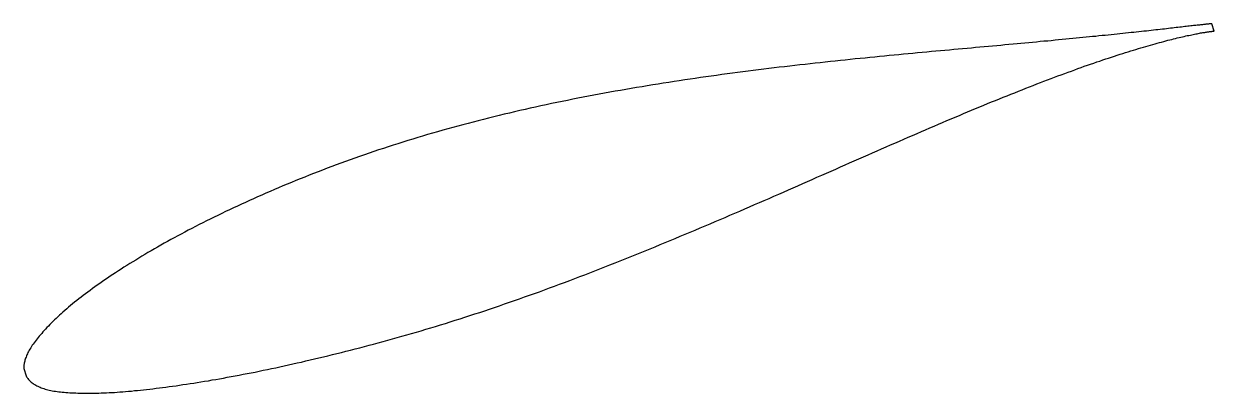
# Model space of a CAD drawing. Header units: metres. Extents: x -45 to 90, y -15 to 27.
import ezdxf

# ---------------------------------------------------------------- set-up
doc = ezdxf.new("R2010")
doc.units = ezdxf.units.M

msp = doc.modelspace()

# ---------------------------------------------------------------- linework, layer by layer
msp.add_lwpolyline([(89.86, 26.68), (89.86, 26.68), (89.85, 26.68), (89.84, 26.68), (89.82, 26.68), (89.79, 26.67), (89.76, 26.67), (89.73, 26.67), (89.69, 26.67), (89.64, 26.66), (89.59, 26.66), (89.53, 26.66), (89.47, 26.65), (89.4, 26.64), (89.33, 26.64), (89.25, 26.63), (89.17, 26.62), (89.08, 26.61), (88.99, 26.6), (88.89, 26.59), (88.78, 26.58), (88.67, 26.57), (88.56, 26.56), (88.44, 26.54), (88.31, 26.53), (88.18, 26.52), (88.04, 26.5), (87.9, 26.49), (87.76, 26.47), (87.61, 26.45), (87.45, 26.43), (87.29, 26.42), (87.12, 26.4), (86.95, 26.38), (86.77, 26.36), (86.59, 26.33), (86.4, 26.31), (86.21, 26.29), (86.01, 26.27), (85.81, 26.25), (85.6, 26.22), (85.39, 26.2), (85.17, 26.17), (84.94, 26.15), (84.72, 26.12), (84.48, 26.09), (84.25, 26.07), (84, 26.04), (83.75, 26.01), (83.5, 25.98), (83.24, 25.95), (82.98, 25.92), (82.71, 25.89), (82.44, 25.86), (82.16, 25.83), (81.88, 25.8), (81.59, 25.77), (81.3, 25.74), (81.01, 25.71), (80.7, 25.68), (80.4, 25.64), (80.09, 25.61), (79.77, 25.58), (79.45, 25.54), (79.13, 25.51), (78.8, 25.47), (78.46, 25.44), (78.12, 25.41), (77.78, 25.37), (77.43, 25.34), (77.08, 25.3), (76.72, 25.26), (76.36, 25.23), (76, 25.19), (75.63, 25.15), (75.25, 25.12), (74.88, 25.08), (74.49, 25.04), (74.11, 25.01), (73.71, 24.97), (73.32, 24.93), (72.92, 24.89), (72.51, 24.85), (72.11, 24.81), (71.69, 24.77), (71.28, 24.73), (70.86, 24.7), (70.43, 24.66), (70.01, 24.62), (69.57, 24.58), (69.14, 24.53), (68.7, 24.49), (68.25, 24.45), (67.81, 24.41), (67.36, 24.37), (66.9, 24.33), (66.44, 24.29), (65.98, 24.24), (65.51, 24.2), (65.04, 24.16), (64.57, 24.12), (64.09, 24.07), (63.61, 24.03), (63.13, 23.98), (62.65, 23.94), (62.16, 23.9), (61.66, 23.85), (61.17, 23.81), (60.67, 23.76), (60.16, 23.71), (59.66, 23.67), (59.15, 23.62), (58.64, 23.57), (58.12, 23.53), (57.6, 23.48), (57.08, 23.43), (56.56, 23.38), (56.03, 23.33), (55.5, 23.28), (54.97, 23.23), (54.44, 23.18), (53.9, 23.13), (53.36, 23.08), (52.82, 23.03), (52.27, 22.97), (51.72, 22.92), (51.17, 22.86), (50.62, 22.81), (50.07, 22.75), (49.51, 22.7), (48.95, 22.64), (48.39, 22.58), (47.83, 22.52), (47.26, 22.46), (46.7, 22.4), (46.13, 22.34), (45.56, 22.28), (44.99, 22.22), (44.41, 22.16), (43.84, 22.09), (43.26, 22.03), (42.68, 21.96), (42.1, 21.89), (41.51, 21.83), (40.93, 21.76), (40.35, 21.69), (39.76, 21.62), (39.17, 21.54), (38.58, 21.47), (37.99, 21.4), (37.4, 21.32), (36.81, 21.25), (36.21, 21.17), (35.62, 21.09), (35.02, 21.01), (34.42, 20.93), (33.83, 20.85), (33.23, 20.76), (32.63, 20.68), (32.03, 20.59), (31.43, 20.51), (30.83, 20.42), (30.23, 20.33), (29.62, 20.24), (29.02, 20.15), (28.42, 20.05), (27.81, 19.96), (27.21, 19.86), (26.61, 19.77), (26, 19.67), (25.4, 19.57), (24.79, 19.47), (24.19, 19.36), (23.59, 19.26), (22.98, 19.15), (22.38, 19.05), (21.77, 18.94), (21.17, 18.83), (20.57, 18.72), (19.96, 18.6), (19.36, 18.49), (18.76, 18.37), (18.16, 18.26), (17.56, 18.14), (16.96, 18.02), (16.36, 17.89), (15.76, 17.77), (15.16, 17.65), (14.56, 17.52), (13.96, 17.39), (13.37, 17.26), (12.77, 17.13), (12.18, 17), (11.59, 16.86), (10.99, 16.72), (10.4, 16.59), (9.81, 16.45), (9.23, 16.3), (8.64, 16.16), (8.05, 16.02), (7.47, 15.87), (6.89, 15.72), (6.31, 15.57), (5.73, 15.42), (5.15, 15.27), (4.57, 15.11), (4, 14.95), (3.43, 14.8), (2.86, 14.64), (2.29, 14.47), (1.72, 14.31), (1.15, 14.15), (0.59, 13.98), (0.03, 13.81), (-0.53, 13.64), (-1.09, 13.47), (-1.64, 13.3), (-2.2, 13.12), (-2.75, 12.95), (-3.3, 12.77), (-3.84, 12.59), (-4.39, 12.41), (-4.93, 12.23), (-5.47, 12.04), (-6, 11.86), (-6.54, 11.67), (-7.07, 11.48), (-7.6, 11.3), (-8.12, 11.11), (-8.65, 10.91), (-9.17, 10.72), (-9.69, 10.53), (-10.2, 10.34), (-10.72, 10.14), (-11.23, 9.94), (-11.74, 9.75), (-12.24, 9.55), (-12.74, 9.35), (-13.24, 9.15), (-13.74, 8.95), (-14.23, 8.75), (-14.72, 8.54), (-15.21, 8.34), (-15.69, 8.14), (-16.17, 7.93), (-16.65, 7.73), (-17.13, 7.52), (-17.6, 7.32), (-18.07, 7.11), (-18.53, 6.9), (-18.99, 6.7), (-19.45, 6.49), (-19.91, 6.28), (-20.36, 6.07), (-20.81, 5.86), (-21.25, 5.65), (-21.69, 5.44), (-22.13, 5.23), (-22.57, 5.02), (-23, 4.81), (-23.42, 4.6), (-23.85, 4.39), (-24.27, 4.18), (-24.68, 3.97), (-25.1, 3.76), (-25.51, 3.55), (-25.91, 3.33), (-26.31, 3.12), (-26.71, 2.91), (-27.1, 2.7), (-27.49, 2.49), (-27.88, 2.28), (-28.26, 2.07), (-28.64, 1.86), (-29.01, 1.65), (-29.38, 1.44), (-29.75, 1.23), (-30.11, 1.02), (-30.47, 0.81), (-30.82, 0.6), (-31.17, 0.39), (-31.52, 0.18), (-31.86, -0.03), (-32.2, -0.23), (-32.53, -0.44), (-32.86, -0.65), (-33.19, -0.85), (-33.51, -1.06), (-33.82, -1.26), (-34.13, -1.46), (-34.44, -1.67), (-34.75, -1.87), (-35.04, -2.07), (-35.34, -2.27), (-35.63, -2.47), (-35.92, -2.67), (-36.2, -2.87), (-36.47, -3.07), (-36.75, -3.26), (-37.01, -3.46), (-37.28, -3.65), (-37.54, -3.85), (-37.79, -4.04), (-38.04, -4.23), (-38.28, -4.43), (-38.52, -4.62), (-38.76, -4.81), (-38.99, -4.99), (-39.22, -5.18), (-39.44, -5.37), (-39.66, -5.55), (-39.87, -5.74), (-40.08, -5.92), (-40.28, -6.1), (-40.48, -6.28), (-40.67, -6.46), (-40.86, -6.64), (-41.04, -6.81), (-41.22, -6.99), (-41.4, -7.16), (-41.57, -7.33), (-41.73, -7.5), (-41.89, -7.67), (-42.05, -7.84), (-42.2, -8), (-42.35, -8.16), (-42.49, -8.32), (-42.63, -8.48), (-42.76, -8.64), (-42.89, -8.79), (-43.01, -8.94), (-43.13, -9.09), (-43.24, -9.24), (-43.35, -9.39), (-43.45, -9.53), (-43.55, -9.67), (-43.64, -9.82), (-43.73, -9.95), (-43.82, -10.09), (-43.89, -10.23), (-43.97, -10.36), (-44.04, -10.49), (-44.1, -10.62), (-44.16, -10.75), (-44.21, -10.88), (-44.26, -11), (-44.31, -11.12), (-44.35, -11.24), (-44.38, -11.36), (-44.41, -11.47), (-44.44, -11.58), (-44.46, -11.69), (-44.48, -11.79), (-44.49, -11.89), (-44.5, -11.98), (-44.51, -12.06), (-44.51, -12.14), (-44.51, -12.2), (-44.51, -12.25), (-44.51, -12.28), (-44.26, -13.14), (-44.26, -13.15), (-44.24, -13.16), (-44.22, -13.19), (-44.19, -13.24), (-44.14, -13.3), (-44.09, -13.37), (-44.04, -13.44), (-43.97, -13.52), (-43.9, -13.6), (-43.82, -13.68), (-43.74, -13.76), (-43.66, -13.84), (-43.57, -13.91), (-43.47, -13.98), (-43.37, -14.05), (-43.26, -14.12), (-43.15, -14.19), (-43.04, -14.25), (-42.92, -14.31), (-42.79, -14.37), (-42.66, -14.42), (-42.53, -14.48), (-42.39, -14.53), (-42.25, -14.57), (-42.1, -14.62), (-41.95, -14.66), (-41.79, -14.7), (-41.63, -14.74), (-41.46, -14.77), (-41.29, -14.81), (-41.11, -14.84), (-40.93, -14.87), (-40.74, -14.89), (-40.55, -14.92), (-40.36, -14.94), (-40.16, -14.96), (-39.95, -14.98), (-39.74, -15), (-39.53, -15.01), (-39.31, -15.03), (-39.09, -15.04), (-38.86, -15.05), (-38.62, -15.06), (-38.39, -15.07), (-38.14, -15.07), (-37.9, -15.08), (-37.64, -15.08), (-37.39, -15.08), (-37.13, -15.08), (-36.86, -15.08), (-36.59, -15.08), (-36.31, -15.07), (-36.03, -15.07), (-35.75, -15.06), (-35.46, -15.05), (-35.17, -15.04), (-34.87, -15.02), (-34.57, -15), (-34.27, -14.99), (-33.96, -14.97), (-33.64, -14.94), (-33.32, -14.92), (-33, -14.89), (-32.68, -14.87), (-32.35, -14.84), (-32.01, -14.8), (-31.67, -14.77), (-31.33, -14.74), (-30.98, -14.7), (-30.63, -14.66), (-30.27, -14.62), (-29.91, -14.58), (-29.55, -14.53), (-29.18, -14.49), (-28.81, -14.44), (-28.44, -14.39), (-28.06, -14.34), (-27.68, -14.29), (-27.29, -14.24), (-26.9, -14.18), (-26.51, -14.12), (-26.11, -14.06), (-25.71, -14), (-25.3, -13.94), (-24.89, -13.87), (-24.48, -13.8), (-24.06, -13.74), (-23.64, -13.67), (-23.22, -13.59), (-22.8, -13.52), (-22.37, -13.45), (-21.93, -13.37), (-21.5, -13.29), (-21.06, -13.21), (-20.61, -13.12), (-20.17, -13.04), (-19.72, -12.95), (-19.27, -12.87), (-18.81, -12.78), (-18.35, -12.69), (-17.89, -12.59), (-17.43, -12.5), (-16.96, -12.4), (-16.49, -12.3), (-16.01, -12.2), (-15.54, -12.1), (-15.06, -11.99), (-14.58, -11.89), (-14.09, -11.78), (-13.6, -11.67), (-13.11, -11.56), (-12.62, -11.44), (-12.13, -11.33), (-11.63, -11.21), (-11.13, -11.09), (-10.63, -10.97), (-10.12, -10.85), (-9.61, -10.72), (-9.1, -10.6), (-8.59, -10.47), (-8.08, -10.34), (-7.56, -10.21), (-7.04, -10.08), (-6.52, -9.94), (-6, -9.81), (-5.47, -9.67), (-4.95, -9.53), (-4.42, -9.38), (-3.89, -9.24), (-3.35, -9.09), (-2.82, -8.95), (-2.28, -8.8), (-1.75, -8.64), (-1.21, -8.49), (-0.67, -8.33), (-0.12, -8.18), (0.42, -8.02), (0.97, -7.86), (1.51, -7.69), (2.06, -7.53), (2.61, -7.36), (3.16, -7.19), (3.71, -7.02), (4.27, -6.84), (4.82, -6.67), (5.38, -6.49), (5.93, -6.31), (6.49, -6.13), (7.05, -5.95), (7.61, -5.76), (8.17, -5.57), (8.73, -5.39), (9.29, -5.2), (9.86, -5), (10.42, -4.81), (10.98, -4.61), (11.55, -4.41), (12.11, -4.21), (12.68, -4.01), (13.25, -3.81), (13.81, -3.61), (14.38, -3.4), (14.95, -3.19), (15.52, -2.98), (16.08, -2.77), (16.65, -2.56), (17.22, -2.34), (17.79, -2.13), (18.36, -1.91), (18.93, -1.69), (19.5, -1.47), (20.07, -1.25), (20.64, -1.03), (21.21, -0.81), (21.78, -0.58), (22.35, -0.36), (22.92, -0.13), (23.49, 0.09), (24.06, 0.32), (24.63, 0.55), (25.19, 0.78), (25.76, 1.01), (26.33, 1.25), (26.9, 1.48), (27.47, 1.71), (28.03, 1.94), (28.6, 2.18), (29.16, 2.41), (29.73, 2.65), (30.29, 2.89), (30.86, 3.12), (31.42, 3.36), (31.98, 3.6), (32.55, 3.84), (33.11, 4.07), (33.67, 4.31), (34.23, 4.55), (34.79, 4.79), (35.34, 5.03), (35.9, 5.27), (36.46, 5.51), (37.01, 5.75), (37.56, 5.99), (38.12, 6.23), (38.67, 6.47), (39.22, 6.7), (39.77, 6.94), (40.32, 7.18), (40.86, 7.42), (41.41, 7.66), (41.95, 7.9), (42.49, 8.14), (43.04, 8.37), (43.57, 8.61), (44.11, 8.85), (44.65, 9.08), (45.18, 9.32), (45.72, 9.55), (46.25, 9.79), (46.78, 10.02), (47.31, 10.25), (47.84, 10.49), (48.36, 10.72), (48.88, 10.95), (49.41, 11.18), (49.93, 11.41), (50.44, 11.63), (50.96, 11.86), (51.47, 12.09), (51.98, 12.31), (52.49, 12.53), (53, 12.76), (53.51, 12.98), (54.01, 13.2), (54.51, 13.42), (55.01, 13.63), (55.51, 13.85), (56, 14.06), (56.5, 14.28), (56.99, 14.49), (57.47, 14.7), (57.96, 14.91), (58.44, 15.11), (58.92, 15.32), (59.4, 15.52), (59.88, 15.73), (60.35, 15.93), (60.82, 16.13), (61.29, 16.32), (61.75, 16.52), (62.22, 16.71), (62.68, 16.91), (63.13, 17.1), (63.59, 17.28), (64.04, 17.47), (64.49, 17.66), (64.94, 17.84), (65.38, 18.02), (65.82, 18.2), (66.26, 18.38), (66.69, 18.55), (67.12, 18.72), (67.55, 18.89), (67.97, 19.06), (68.4, 19.23), (68.82, 19.39), (69.23, 19.56), (69.64, 19.72), (70.05, 19.88), (70.46, 20.03), (70.86, 20.19), (71.26, 20.34), (71.66, 20.49), (72.05, 20.64), (72.44, 20.78), (72.82, 20.92), (73.21, 21.07), (73.58, 21.21), (73.96, 21.34), (74.33, 21.48), (74.7, 21.61), (75.06, 21.74), (75.42, 21.87), (75.78, 21.99), (76.13, 22.12), (76.48, 22.24), (76.83, 22.36), (77.17, 22.47), (77.51, 22.59), (77.84, 22.7), (78.17, 22.81), (78.5, 22.92), (78.82, 23.02), (79.14, 23.13), (79.46, 23.23), (79.77, 23.33), (80.07, 23.43), (80.37, 23.52), (80.67, 23.61), (80.97, 23.7), (81.26, 23.79), (81.54, 23.88), (81.82, 23.96), (82.1, 24.04), (82.37, 24.12), (82.64, 24.2), (82.91, 24.28), (83.17, 24.35), (83.42, 24.42), (83.67, 24.49), (83.92, 24.56), (84.16, 24.62), (84.4, 24.69), (84.63, 24.75), (84.86, 24.81), (85.08, 24.86), (85.3, 24.92), (85.52, 24.97), (85.73, 25.03), (85.93, 25.08), (86.14, 25.12), (86.33, 25.17), (86.52, 25.21), (86.71, 25.26), (86.89, 25.3), (87.07, 25.34), (87.24, 25.37), (87.41, 25.41), (87.57, 25.44), (87.73, 25.48), (87.88, 25.51), (88.03, 25.54), (88.17, 25.56), (88.31, 25.59), (88.45, 25.61), (88.57, 25.64), (88.7, 25.66), (88.82, 25.68), (88.93, 25.7), (89.04, 25.71), (89.14, 25.73), (89.24, 25.75), (89.33, 25.76), (89.42, 25.77), (89.5, 25.78), (89.58, 25.79), (89.65, 25.8), (89.72, 25.81), (89.78, 25.81), (89.84, 25.82), (89.89, 25.83), (89.93, 25.83), (89.97, 25.83), (90.01, 25.83), (90.04, 25.84), (90.06, 25.84), (90.08, 25.84), (90.1, 25.84), (90.11, 25.84), (90.11, 25.84)], close=True)

doc.saveas('drawing.dxf')
